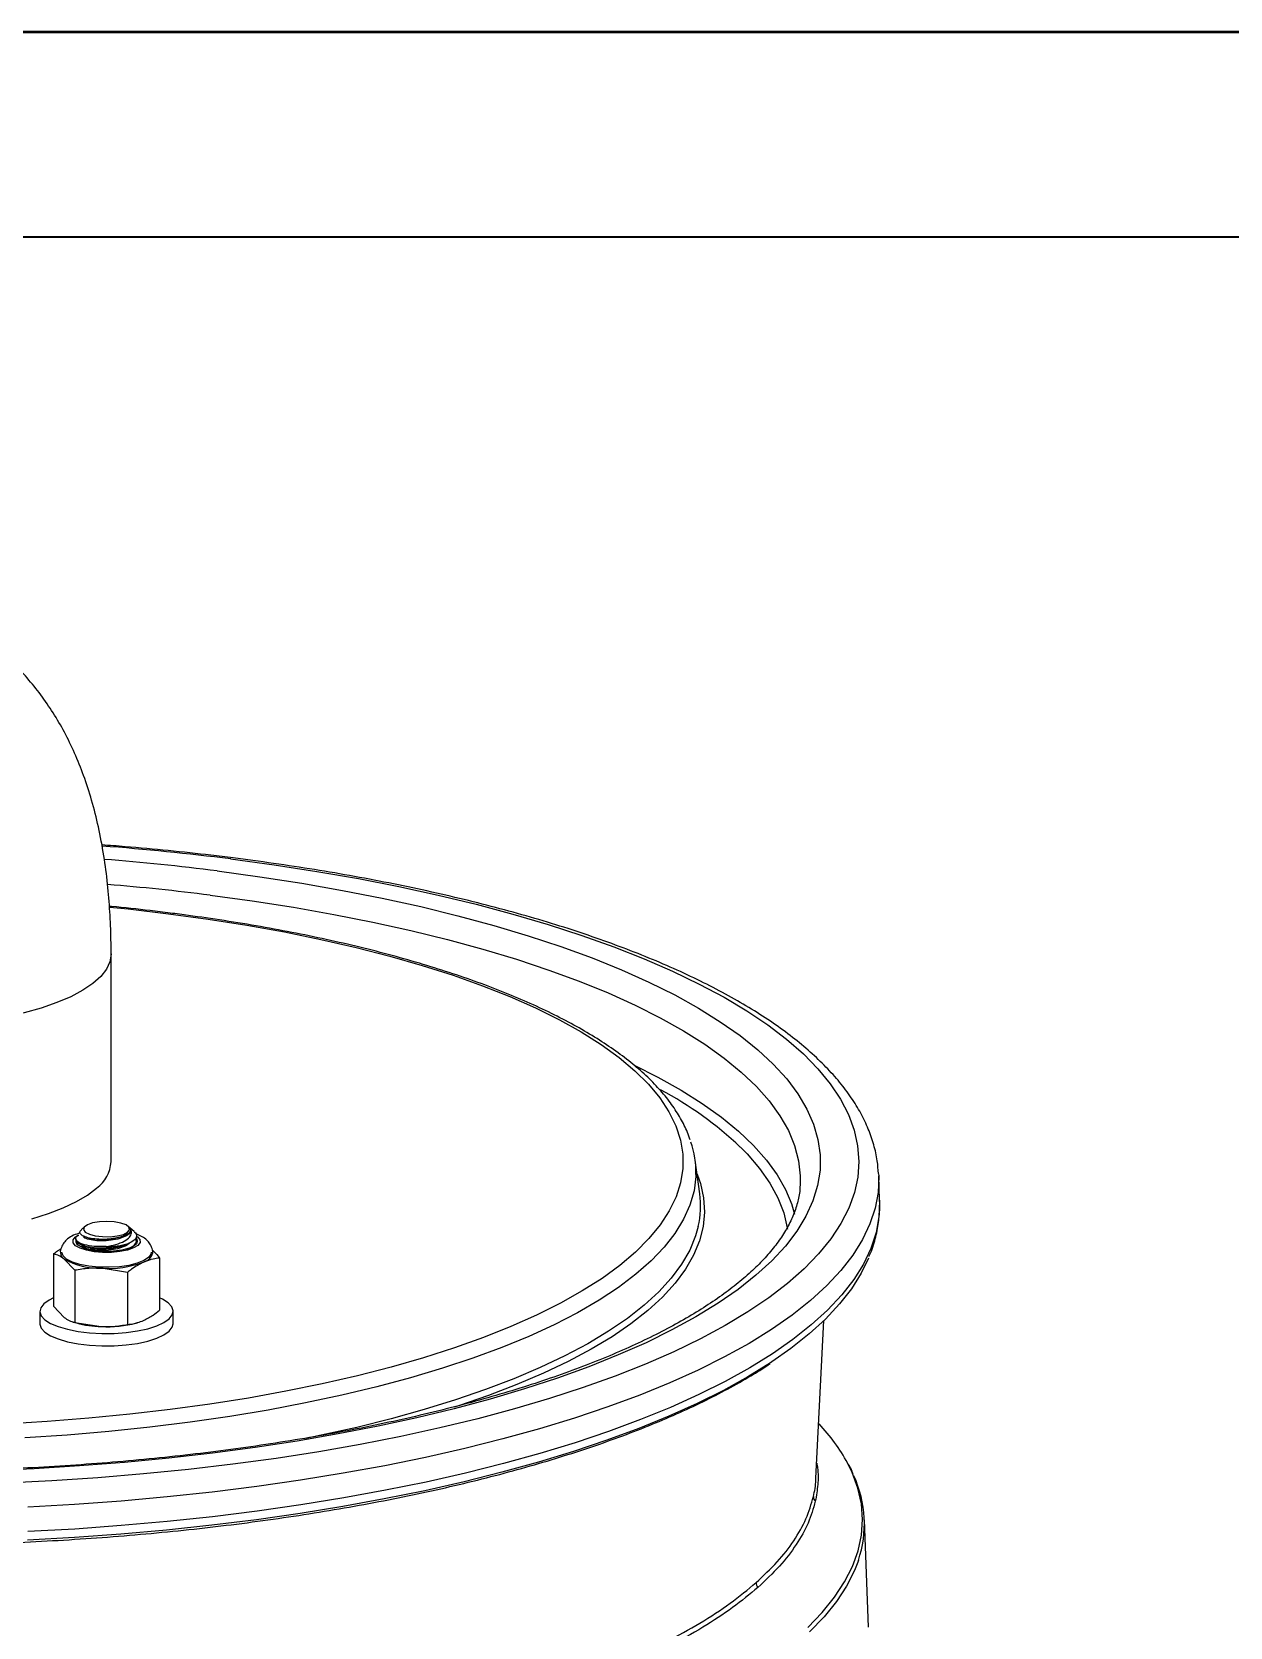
# Model space of a CAD drawing. Header units: millimetres. Extents: x 0 to 279, y 0 to 216.
# Drawn here: x 140.05 to 177.14, y 166.49 to 215.9 of the extents above; entities that cross this region are included whole.
import ezdxf

# ---------------------------------------------------------------- set-up
doc = ezdxf.new("R2010")
doc.units = ezdxf.units.MM
doc.layers.add('PAGE_BORDER', color=7, linetype='Continuous')

msp = doc.modelspace()

# ---------------------------------------------------------------- linework, layer by layer
at = {"color": 7, "linetype": 'Continuous', "lineweight": 50}
msp.add_line((0, 215.9), (279.4, 215.9), dxfattribs=at)
at = {"color": 7, "linetype": 'Continuous', "lineweight": 25}
for p, q in [((142.505, 180.905), (142.505, 187.341)), ((160.726, 179.916), (160.583, 180.958)), ((166.265, 180.529), (166.267, 180.467)), ((166.295, 179.713), (166.267, 180.467)), ((163.84, 180.237), (163.838, 180.194)), ((163.578, 179.571), (163.661, 179.285)), ((141.695, 178.904), (141.585, 178.807)), ((143.217, 178.74), (143.031, 178.904)), ((141.411, 178.521), (141.411, 178.484)), ((141.475, 178.328), (141.445, 178.393)), ((141.687, 178.585), (141.733, 178.565)), ((143.283, 178.448), (143.288, 178.419)), ((143.315, 178.43), (143.288, 178.419)), ((143.312, 178.438), (143.293, 178.483)), ((140.725, 178.048), (140.725, 176.434)), ((141.378, 177.543), (141.051, 177.892)), ((141.665, 178.267), (141.619, 178.334)), ((144.002, 177.92), (144.002, 176.306)), ((141.378, 177.543), (141.378, 175.929)), ((143.016, 177.479), (142.197, 177.608)), ((143.016, 177.479), (143.016, 175.865)), ((140.725, 176.434), (141.051, 176.084)), ((140.301, 176.272), (140.301, 175.889)), ((141.326, 175.942), (141.432, 175.911)), ((141.378, 175.929), (142.197, 175.799)), ((143.295, 175.911), (143.318, 175.918)), ((144.426, 175.889), (144.426, 176.272)), ((164.325, 171.102), (164.564, 175.99)), ((165.949, 166.492), (165.826, 169.812))]:
    msp.add_line(p, q, dxfattribs=at)
at = {"color": 8, "linetype": 'Continuous', "lineweight": 25, "flags": 128}
for points in [[(146.205, 190.284), (147.552, 190.102), (148.871, 189.898), (150.159, 189.674), (151.413, 189.428), (152.63, 189.163), (153.807, 188.879), (154.941, 188.576), (156.03, 188.255), (157.072, 187.917), (158.063, 187.563), (159.002, 187.193), (159.885, 186.808), (160.713, 186.409), (161.481, 185.998), (162.189, 185.575), (162.835, 185.141), (163.417, 184.697), (163.934, 184.244), (164.384, 183.783), (164.768, 183.316), (165.083, 182.843), (165.33, 182.365), (165.506, 181.884), (165.613, 181.401), (165.65, 180.917), (165.617, 180.432), (165.513, 179.949), (165.339, 179.468), (165.096, 178.99), (164.784, 178.517), (164.404, 178.049), (163.956, 177.588), (163.442, 177.135), (162.863, 176.69), (162.22, 176.256), (161.515, 175.832), (160.75, 175.42), (159.925, 175.021), (159.044, 174.636), (158.108, 174.265), (157.119, 173.91), (156.08, 173.571), (154.993, 173.249), (153.861, 172.945), (152.685, 172.66), (151.47, 172.394), (150.218, 172.148), (148.932, 171.922), (147.614, 171.717), (146.268, 171.534), (144.898, 171.373), (143.505, 171.234), (142.094, 171.117), (140.668, 171.024), (139.23, 170.953)], [(145.785, 189.914), (147.109, 189.734), (148.405, 189.533), (149.669, 189.311), (150.899, 189.068), (152.091, 188.806), (153.243, 188.524), (154.352, 188.223), (155.414, 187.904), (156.429, 187.569), (157.392, 187.217), (158.301, 186.849), (159.155, 186.467), (159.952, 186.072), (160.688, 185.664), (161.364, 185.244), (161.976, 184.813), (162.523, 184.373), (163.005, 183.925), (163.419, 183.469), (163.765, 183.006), (164.043, 182.539), (164.25, 182.068), (164.387, 181.594), (164.454, 181.118), (164.45, 180.641), (164.376, 180.165), (164.231, 179.692), (164.016, 179.221), (163.731, 178.754), (163.377, 178.292), (162.956, 177.837), (162.467, 177.389), (161.912, 176.95), (161.293, 176.521), (160.611, 176.102), (159.868, 175.695), (159.066, 175.301), (158.205, 174.921), (157.29, 174.555), (156.321, 174.204), (155.301, 173.871), (154.234, 173.554), (153.12, 173.255), (151.964, 172.975), (150.767, 172.715), (149.533, 172.474), (148.266, 172.254), (146.967, 172.056), (145.64, 171.879), (144.288, 171.724), (142.915, 171.591), (141.525, 171.482), (140.119, 171.395), (138.703, 171.332)], [(142.461, 188.792), (143.033, 188.734), (144.283, 188.589)], [(145.566, 189.163), (146.872, 188.986), (148.149, 188.787), (149.396, 188.568), (150.608, 188.328), (151.782, 188.068), (152.917, 187.789), (154.008, 187.492), (155.053, 187.176), (156.05, 186.844), (156.996, 186.496), (157.889, 186.132), (158.726, 185.754), (159.506, 185.363), (160.226, 184.959), (160.885, 184.543), (161.481, 184.118), (162.013, 183.682), (162.479, 183.239), (162.877, 182.788), (163.208, 182.331), (163.471, 181.87), (163.664, 181.404), (163.787, 180.936), (163.84, 180.467), (163.84, 180.237)], [(144.283, 188.589), (145.507, 188.422), (146.703, 188.233), (147.867, 188.023), (148.996, 187.793), (150.086, 187.543), (151.134, 187.274), (152.137, 186.986), (153.092, 186.681), (153.997, 186.359), (154.848, 186.021), (155.644, 185.669), (156.383, 185.303), (157.061, 184.924), (157.677, 184.534), (158.23, 184.133), (158.717, 183.723), (159.137, 183.305), (159.49, 182.88), (159.773, 182.449), (159.987, 182.014), (160.13, 181.575), (160.203, 181.135), (160.204, 180.694), (160.135, 180.253), (159.994, 179.815), (159.783, 179.38), (159.503, 178.948), (159.153, 178.523), (158.736, 178.105), (158.251, 177.694), (157.702, 177.293), (157.088, 176.902), (156.412, 176.523), (155.677, 176.156), (154.883, 175.803), (154.033, 175.465), (153.131, 175.143), (152.178, 174.837), (151.176, 174.548), (150.13, 174.278), (149.042, 174.027), (147.915, 173.796), (146.753, 173.586), (145.558, 173.396), (144.334, 173.228), (143.086, 173.083), (141.815, 172.959), (140.526, 172.859), (139.224, 172.782)], [(142.505, 187.341), (142.504, 187.334), (142.467, 187.101), (142.359, 186.87), (142.182, 186.644), (141.937, 186.426), (141.628, 186.216), (141.256, 186.018), (140.827, 185.834), (140.344, 185.665), (139.813, 185.513), (139.238, 185.379), (138.625, 185.266), (137.982, 185.174), (137.314, 185.104), (136.678, 185.059)], [(158.699, 183.893), (159.431, 183.524), (160.149, 183.122), (160.806, 182.708), (161.4, 182.283), (161.93, 181.849), (162.394, 181.407), (162.792, 180.958), (163.122, 180.503), (163.383, 180.042), (163.575, 179.578), (163.578, 179.571)], [(161.984, 181.361), (162.191, 181.15), (162.578, 180.701), (162.897, 180.245), (163.147, 179.785), (163.327, 179.322), (163.437, 178.855), (163.442, 178.819)], [(160.608, 180.511), (160.606, 180.449), (160.55, 180.005), (160.424, 179.563), (160.227, 179.123), (159.96, 178.688), (159.624, 178.258), (159.219, 177.835), (158.748, 177.419), (158.211, 177.012), (157.61, 176.616), (156.946, 176.23), (156.222, 175.857), (155.439, 175.497), (154.6, 175.152), (153.707, 174.822), (152.762, 174.509), (151.769, 174.212), (150.73, 173.934), (149.648, 173.674), (148.526, 173.434), (147.367, 173.215), (146.175, 173.016), (144.953, 172.838), (143.704, 172.683), (142.432, 172.55), (141.141, 172.439), (139.834, 172.352)], [(166.267, 180.467), (166.268, 180.447), (166.248, 179.956), (166.157, 179.466), (165.996, 178.979), (165.765, 178.494), (165.465, 178.013), (165.096, 177.538), (164.659, 177.07), (164.155, 176.609), (163.585, 176.156), (162.951, 175.713), (162.254, 175.281), (161.495, 174.86), (160.677, 174.452), (159.801, 174.058), (158.87, 173.678), (157.884, 173.313), (156.848, 172.965), (155.762, 172.633), (154.63, 172.319), (153.455, 172.024), (152.238, 171.748), (150.983, 171.491), (149.692, 171.255), (148.369, 171.04), (147.016, 170.846), (145.637, 170.674), (144.235, 170.524), (142.813, 170.397), (141.375, 170.293), (139.923, 170.211)], [(160.643, 180.518), (160.746, 180.23), (160.845, 179.786), (160.873, 179.341), (160.831, 178.896), (160.719, 178.452), (160.537, 178.011), (160.285, 177.574), (159.964, 177.141), (159.575, 176.715), (159.119, 176.297), (158.598, 175.887), (158.012, 175.487), (157.364, 175.097), (156.655, 174.72), (155.888, 174.355), (155.063, 174.005), (154.185, 173.67), (153.254, 173.35), (153.126, 173.309)], [(166.295, 179.713), (166.296, 179.693), (166.276, 179.202), (166.185, 178.711), (166.024, 178.223), (165.793, 177.738), (165.492, 177.257), (165.123, 176.782), (164.685, 176.313), (164.181, 175.851), (163.611, 175.398), (162.976, 174.955), (162.278, 174.522), (161.519, 174.101), (160.7, 173.693), (159.823, 173.298), (158.891, 172.917), (157.905, 172.552), (156.867, 172.204), (155.781, 171.872), (154.648, 171.558), (153.471, 171.262), (152.253, 170.985), (150.997, 170.729), (149.705, 170.492), (148.38, 170.277), (147.027, 170.083), (145.646, 169.911), (144.243, 169.761), (142.82, 169.634), (141.38, 169.529), (139.926, 169.448)], [(160.681, 178.9), (160.598, 178.606), (160.417, 178.167), (160.166, 177.732), (159.847, 177.302), (159.46, 176.878), (159.006, 176.461), (158.487, 176.053), (157.905, 175.655), (157.26, 175.268), (156.554, 174.892), (155.79, 174.529), (154.97, 174.181), (154.095, 173.847), (153.169, 173.529), (152.194, 173.228), (151.173, 172.944), (150.108, 172.679), (149.003, 172.433), (148.536, 172.337)], [(141.739, 178.163), (141.543, 178.227), (141.403, 178.305), (141.329, 178.392), (141.325, 178.483), (141.392, 178.571), (141.462, 178.619)], [(143.289, 178.605), (143.323, 178.581), (143.397, 178.493), (143.401, 178.402), (143.334, 178.314), (143.201, 178.235), (143.011, 178.169), (142.777, 178.123), (142.514, 178.098), (142.242, 178.097), (141.977, 178.119), (141.739, 178.163)], [(162.956, 174.704), (162.915, 174.677), (162.219, 174.245), (161.461, 173.825), (160.644, 173.418), (159.769, 173.024), (158.839, 172.644), (157.855, 172.28), (156.82, 171.932), (155.736, 171.601), (154.605, 171.287), (153.431, 170.992), (152.216, 170.717), (150.962, 170.46), (149.673, 170.225), (148.352, 170.01), (147.001, 169.816), (145.624, 169.644), (144.224, 169.495), (142.804, 169.368), (141.367, 169.263), (139.917, 169.182)], [(164.069, 166.483), (164.518, 166.946), (164.9, 167.416), (165.213, 167.891), (165.458, 168.37), (165.632, 168.853), (165.736, 169.339), (165.77, 169.825), (165.733, 170.311), (165.625, 170.797), (165.448, 171.279), (165.304, 171.575)], [(165.637, 168.555), (165.515, 168.241), (165.271, 167.76), (164.957, 167.284), (164.574, 166.814), (164.124, 166.35)]]:
    msp.add_lwpolyline(points, dxfattribs=at)
at = {"color": 7, "linetype": 'Continuous', "lineweight": 25, "flags": 128}
for points in [[(140.052, 179.141), (140.564, 179.302), (141.025, 179.478), (141.43, 179.67), (141.775, 179.873), (142.057, 180.088)], [(142.372, 179.058), (142.14, 179.046), (141.932, 179.01), (141.77, 178.953), (141.673, 178.881), (141.651, 178.803), (141.705, 178.727), (141.831, 178.661), (142.015, 178.612), (142.237, 178.585), (142.472, 178.584), (142.695, 178.609), (142.883, 178.656), (143.014, 178.721), (143.074, 178.797), (143.058, 178.875), (142.966, 178.948), (142.809, 179.006), (142.604, 179.044), (142.372, 179.058)], [(143.315, 178.43), (143.288, 178.367), (143.224, 178.307), (143.125, 178.252), (142.996, 178.205), (142.841, 178.168), (142.666, 178.142), (142.479, 178.128), (142.288, 178.126)], [(143.101, 178.827), (143.108, 178.803), (143.109, 178.778), (143.102, 178.754), (143.087, 178.73), (143.066, 178.706), (143.038, 178.683), (143.003, 178.662), (142.962, 178.641)], [(143.266, 178.544), (143.296, 178.507), (143.315, 178.43)], [(141.537, 177.726), (141.304, 177.799), (141.127, 177.889), (141.018, 177.989), (140.98, 178.095), (140.981, 178.102)], [(143.746, 178.103), (143.736, 178.042), (143.662, 177.938), (143.518, 177.842), (143.312, 177.76), (143.054, 177.696), (142.759, 177.654), (142.443, 177.635), (142.123, 177.641), (141.815, 177.672), (141.537, 177.726)], [(165.947, 177.915), (165.726, 177.454), (165.426, 176.974), (165.057, 176.5), (164.62, 176.032), (164.117, 175.571), (163.548, 175.119), (162.956, 174.704)], [(140.725, 176.69), (140.587, 176.622), (140.425, 176.507), (140.328, 176.385), (140.301, 176.258), (140.344, 176.132), (140.456, 176.011), (140.633, 175.898), (140.868, 175.799), (141.155, 175.715)], [(141.155, 175.715), (141.483, 175.651), (141.84, 175.607), (142.216, 175.587), (142.597, 175.589), (142.969, 175.615), (143.321, 175.664), (143.64, 175.733), (143.916, 175.82), (144.139, 175.923), (144.302, 176.038), (144.398, 176.16), (144.425, 176.287), (144.382, 176.413), (144.27, 176.534), (144.094, 176.647), (144.002, 176.69)], [(140.301, 175.889), (140.301, 175.875), (140.344, 175.749), (140.456, 175.628), (140.633, 175.515), (140.868, 175.416), (141.155, 175.332)], [(141.155, 175.332), (141.483, 175.268), (141.84, 175.224), (142.216, 175.204), (142.597, 175.206), (142.969, 175.232), (143.321, 175.28), (143.64, 175.349), (143.916, 175.437), (144.139, 175.54), (144.302, 175.654), (144.398, 175.777), (144.426, 175.889)]]:
    msp.add_lwpolyline(points, dxfattribs=at)
at = {"color": 8, "linetype": 'Continuous', "lineweight": 25}
for centre, radius, start, end in [((136.195, 110.502), 80.408, 82.84833, 85.69486), ((136.192, 113.479), 77.034, 82.8467, 85.44974), ((136.196, 114.521), 75.228, 82.84522, 85.27167)]:
    msp.add_arc(centre, radius, start, end, dxfattribs=at)
at = {"color": 7, "linetype": 'Continuous', "lineweight": 25}
for centre, radius, start, end in [((154.124, 173.038), 11.447, 46.6402, 61.9001), ((157.696, 180.567), 2.913, 358.8934, 19.0128), ((141.402, 180.978), 1.105, 306.3429, 356.2092), ((157.915, 179.532), 2.837, 347.1107, 7.7798), ((141.547, 178.443), 0.136, 168.7665, 237.8636), ((142.397, 180.516), 2.238, 268.8248, 286.5425), ((142.915, 178.615), 0.421, 277.0059, 332.2814), ((141.173, 178.098), 0.239, 184.2354, 239.3721), ((142.141, 179.832), 2.225, 240.6699, 271.4468), ((142.22, 179.589), 1.465, 239.4395, 272.6772), ((141.957, 178.72), 0.541, 228.3761, 261.9769), ((142.366, 180.338), 2.208, 257.3198, 279.6954), ((143.407, 178.181), 0.398, 284.8758, 345.442), ((142.412, 180.77), 3.169, 266.1066, 290.2502), ((142.28, 179.038), 3.24, 254.8246, 268.5375), ((142.381, 179.437), 3.642, 267.1089, 284.5354), ((160.15, 168.753), 5.876, 28.7019, 43.2987), ((162.304, 169.691), 3.521, 341.1816, 24.8865), ((164.435, 170.527), 0.188, 177.7338, 226.4311), ((162.685, 167.863), 0.213, 178.266, 222.0151)]:
    msp.add_arc(centre, radius, start, end, dxfattribs=at)
msp.add_ellipse((142.504, 178.477), major_axis=(0.79, 0.017), ratio=0.338196, start_param=6.113105, end_param=6.24344, dxfattribs=at)
for points, knots in [([(142.505, 187.341), (142.504, 187.491), (142.501, 187.93), (142.471, 188.655), (142.4, 189.52), (142.285, 190.399), (142.123, 191.265), (141.914, 192.091), (141.667, 192.852), (141.386, 193.554), (141.071, 194.203), (140.721, 194.806), (140.336, 195.368), (139.914, 195.892), (139.456, 196.376), (138.963, 196.82), (138.436, 197.22), (137.879, 197.574), (137.274, 197.891), (136.625, 198.159), (135.938, 198.371), (135.243, 198.515), (134.548, 198.594), (133.858, 198.609), (133.177, 198.563), (132.51, 198.459), (131.862, 198.299), (131.234, 198.086), (130.631, 197.824), (130.054, 197.515), (129.505, 197.162), (129.07, 196.834), (128.823, 196.621), (128.739, 196.549)], [0, 0, 0, 0, 0.020231, 0.059146, 0.099173, 0.140942, 0.184904, 0.226176, 0.26519, 0.301697, 0.336183, 0.369194, 0.401166, 0.432411, 0.463147, 0.493519, 0.523629, 0.553548, 0.583328, 0.616128, 0.648456, 0.680278, 0.711656, 0.74265, 0.773307, 0.803689, 0.833856, 0.863876, 0.893827, 0.923804, 0.953923, 0.984341, 1, 1, 1, 1]), ([(166.259, 180.538), (166.25, 180.67), (166.23, 180.969), (166.123, 181.431), (165.954, 181.923), (165.72, 182.41), (165.424, 182.894), (165.065, 183.372), (164.642, 183.843), (164.156, 184.307), (163.61, 184.761), (163.004, 185.203), (162.342, 185.633), (161.625, 186.051), (160.855, 186.454), (160.034, 186.843), (159.163, 187.218), (158.245, 187.577), (157.282, 187.921), (156.275, 188.249), (155.226, 188.56), (154.137, 188.854), (153.011, 189.131), (151.85, 189.39), (150.655, 189.631), (149.43, 189.853), (148.177, 190.055), (147.123, 190.206), (146.26, 190.319), (145.39, 190.424), (144.277, 190.544), (143.148, 190.65), (142.456, 190.701), (142.216, 190.719)], [0, 0, 0, 0, 0.025257, 0.057233, 0.089446, 0.122077, 0.155225, 0.188895, 0.223013, 0.257463, 0.292122, 0.326887, 0.361685, 0.396461, 0.431194, 0.465877, 0.500508, 0.535089, 0.569623, 0.604116, 0.638571, 0.672993, 0.707387, 0.741755, 0.776102, 0.81043, 0.844741, 0.879039, 0.895238, 0.913269, 0.947542, 0.981809, 1, 1, 1, 1]), ([(160.427, 181.581), (160.402, 181.659), (160.328, 181.885), (160.14, 182.252), (159.866, 182.682), (159.526, 183.106), (159.124, 183.524), (158.661, 183.933), (158.138, 184.333), (157.557, 184.721), (156.921, 185.096), (156.232, 185.459), (155.491, 185.808), (154.701, 186.143), (153.864, 186.463), (152.981, 186.767), (152.055, 187.056), (151.088, 187.328), (150.082, 187.583), (149.04, 187.82), (147.965, 188.039), (146.859, 188.239), (145.745, 188.417), (144.897, 188.536), (144.224, 188.623), (143.525, 188.706), (142.899, 188.777), (142.473, 188.815), (142.452, 188.817)], [0, 0, 0, 0, 0.021807, 0.063052, 0.104897, 0.147323, 0.190212, 0.233408, 0.276769, 0.320191, 0.3636, 0.406965, 0.450275, 0.493527, 0.536726, 0.579875, 0.62298, 0.666047, 0.709081, 0.752086, 0.795067, 0.838026, 0.880968, 0.921629, 0.932262, 0.954833, 0.997736, 1, 1, 1, 1]), ([(163.832, 180.23), (163.831, 180.165), (163.829, 179.966), (163.758, 179.632), (163.623, 179.228), (163.422, 178.826), (163.164, 178.427), (162.848, 178.031), (162.473, 177.638), (162.041, 177.247), (161.55, 176.861), (161.002, 176.479), (160.396, 176.103), (159.735, 175.734), (159.019, 175.374), (158.249, 175.023), (157.427, 174.683), (156.556, 174.355), (155.637, 174.039), (154.672, 173.738), (153.663, 173.45), (152.614, 173.179), (151.525, 172.923), (150.4, 172.684), (149.242, 172.463), (148.053, 172.26), (146.835, 172.075), (145.592, 171.909), (144.326, 171.763), (143.041, 171.637), (141.738, 171.53), (140.422, 171.445), (139.094, 171.379), (137.759, 171.335), (136.419, 171.311), (135.076, 171.308), (133.735, 171.326), (132.398, 171.366), (131.068, 171.425), (129.748, 171.506), (128.441, 171.607), (127.151, 171.728), (125.879, 171.869), (124.629, 172.03), (123.404, 172.21), (122.206, 172.408), (121.039, 172.625), (119.904, 172.859), (118.805, 173.111), (117.744, 173.379), (116.723, 173.663), (115.745, 173.961), (114.812, 174.274), (113.927, 174.6), (113.091, 174.938), (112.307, 175.287), (111.575, 175.646), (110.899, 176.013), (110.279, 176.388), (109.716, 176.769), (109.212, 177.154), (108.767, 177.542), (108.382, 177.931), (108.056, 178.32), (107.789, 178.707), (107.58, 179.093), (107.428, 179.477), (107.333, 179.839), (107.315, 180.072), (107.308, 180.178)], [0, 0, 0, 0, 0.0079366, 0.0244886, 0.0407199, 0.0564844, 0.0718489, 0.0869413, 0.1018728, 0.1167213, 0.1315367, 0.1463474, 0.1611673, 0.1760073, 0.1908724, 0.2057637, 0.2206808, 0.2356218, 0.2505847, 0.2655671, 0.2805668, 0.2955816, 0.3106098, 0.3256495, 0.3406992, 0.3557576, 0.3708235, 0.3858958, 0.4009735, 0.4160559, 0.431142, 0.4462313, 0.4613231, 0.4764167, 0.4915116, 0.5066073, 0.5217032, 0.5367986, 0.551893, 0.5669858, 0.5820765, 0.5971644, 0.6122488, 0.6273291, 0.6424045, 0.6574742, 0.6725371, 0.6875921, 0.7026381, 0.7176737, 0.7326973, 0.7477072, 0.7627013, 0.7776777, 0.7926338, 0.8075674, 0.822476, 0.8373578, 0.8522115, 0.8670378, 0.8818407, 0.8966293, 0.9114176, 0.926229, 0.9411075, 0.956121, 0.9713658, 0.9869579, 1, 1, 1, 1]), ([(165.967, 177.973), (165.992, 178.028), (166.091, 178.248), (166.199, 178.642), (166.284, 179.148), (166.311, 179.526), (166.291, 179.733), (166.287, 179.773)], [0, 0, 0, 0, 0.094466, 0.378602, 0.658247, 0.934583, 1, 1, 1, 1]), ([(141.55, 178.704), (141.478, 178.68), (141.332, 178.632), (141.168, 178.531), (141.037, 178.403), (140.96, 178.254), (140.925, 178.137), (140.935, 178.081), (140.935, 178.08)], [0, 0, 0, 0, 0.232079, 0.468648, 0.653821, 0.826865, 0.996925, 1, 1, 1, 1]), ([(142.351, 178.278), (142.225, 178.277), (141.978, 178.274), (141.664, 178.332), (141.453, 178.418), (141.395, 178.523), (141.422, 178.602), (141.5, 178.632), (141.507, 178.634)], [0, 0, 0, 0, 0.198515, 0.390844, 0.591096, 0.786224, 0.981351, 1, 1, 1, 1]), ([(141.413, 178.484), (141.425, 178.45), (141.45, 178.379), (141.665, 178.294), (141.977, 178.239), (142.351, 178.232), (142.725, 178.275), (142.942, 178.333), (143.031, 178.369), (143.034, 178.37)], [0, 0, 0, 0, 0.160363, 0.330402, 0.493711, 0.662274, 0.830837, 0.994147, 1, 1, 1, 1]), ([(142.962, 178.641), (142.908, 178.616), (142.801, 178.566), (142.568, 178.519), (142.312, 178.496), (142.052, 178.502), (141.821, 178.538), (141.642, 178.596), (141.542, 178.67), (141.522, 178.744), (141.571, 178.785), (141.59, 178.801)], [0, 0, 0, 0, 0.110439, 0.220801, 0.33481, 0.450227, 0.565594, 0.683791, 0.804186, 0.924553, 1, 1, 1, 1]), ([(143.101, 178.827), (143.105, 178.811), (143.119, 178.757), (143.066, 178.663), (142.898, 178.561), (142.647, 178.49), (142.354, 178.452), (142.06, 178.453), (141.82, 178.494), (141.68, 178.538), (141.662, 178.57), (141.659, 178.575)], [0, 0, 0, 0, 0.0546714, 0.1848082, 0.318376, 0.4466395, 0.5790439, 0.7114483, 0.8397118, 0.9732796, 1, 1, 1, 1]), ([(142.962, 178.641), (142.936, 178.628), (142.85, 178.584), (142.647, 178.528), (142.353, 178.489), (142.064, 178.492), (141.845, 178.522), (141.772, 178.555), (141.746, 178.567)], [0, 0, 0, 0, 0.0847366, 0.2830365, 0.4877384, 0.6924403, 0.8907402, 1, 1, 1, 1]), ([(143.056, 178.38), (143.054, 178.376), (143.034, 178.333), (142.891, 178.263), (142.649, 178.191), (142.354, 178.153), (142.068, 178.153), (141.925, 178.18), (141.859, 178.193)], [0, 0, 0, 0, 0.022272, 0.226375, 0.422373, 0.624699, 0.827025, 1, 1, 1, 1]), ([(142.351, 178.278), (142.454, 178.298), (142.661, 178.34), (142.921, 178.439), (143.085, 178.565), (143.153, 178.7), (143.118, 178.785), (143.101, 178.827)], [0, 0, 0, 0, 0.210948, 0.427233, 0.630477, 0.818679, 1, 1, 1, 1]), ([(142.898, 178.31), (142.925, 178.322), (142.977, 178.345), (143.032, 178.368), (143.059, 178.38)], [0, 0, 0, 0, 0.4998526, 1, 1, 1, 1]), ([(143.215, 178.737), (143.221, 178.733), (143.28, 178.697), (143.302, 178.615), (143.264, 178.503), (143.15, 178.42), (143.057, 178.38), (143.034, 178.37)], [0, 0, 0, 0, 0.034515, 0.320124, 0.605438, 0.901524, 1, 1, 1, 1]), ([(143.248, 178.507), (143.248, 178.506), (143.275, 178.49), (143.275, 178.471), (143.275, 178.452)], [0, 0, 0, 0, 0.014293, 1, 1, 1, 1]), ([(143.791, 178.081), (143.791, 178.082), (143.801, 178.142), (143.765, 178.259), (143.688, 178.403), (143.572, 178.518), (143.433, 178.61), (143.317, 178.654), (143.259, 178.676)], [0, 0, 0, 0, 0.004485, 0.200995, 0.38297, 0.570346, 0.785183, 1, 1, 1, 1]), ([(140.725, 178.048), (140.766, 178.082), (140.842, 178.145), (140.92, 178.189), (140.956, 178.209)], [0, 0, 0, 0, 0.539633, 1, 1, 1, 1]), ([(141.051, 177.892), (141, 177.928), (140.89, 178.004), (140.783, 178.032), (140.725, 178.048)], [0, 0, 0, 0, 0.461766, 1, 1, 1, 1]), ([(141.567, 178.337), (141.595, 178.325), (141.649, 178.302), (141.705, 178.277), (141.733, 178.265)], [0, 0, 0, 0, 0.500112, 1, 1, 1, 1]), ([(142.898, 178.311), (142.892, 178.309), (142.825, 178.276), (142.645, 178.229), (142.353, 178.19), (142.064, 178.192), (141.845, 178.223), (141.772, 178.256), (141.746, 178.268)], [0, 0, 0, 0, 0.01802, 0.230774, 0.450398, 0.670021, 0.882776, 1, 1, 1, 1]), ([(144.002, 177.92), (143.937, 177.913), (143.774, 177.897), (143.608, 177.834), (143.509, 177.797)], [0, 0, 0, 0, 0.401672, 1, 1, 1, 1]), ([(143.775, 178.178), (143.792, 178.163), (143.869, 178.094), (143.944, 177.996), (144.002, 177.92)], [0, 0, 0, 0, 0.2288965, 1, 1, 1, 1]), ([(142.197, 177.608), (142.07, 177.609), (141.794, 177.61), (141.523, 177.566), (141.378, 177.543)], [0, 0, 0, 0, 0.461766, 1, 1, 1, 1]), ([(143.509, 177.797), (143.385, 177.73), (143.219, 177.642), (143.058, 177.512), (143.016, 177.479)], [0, 0, 0, 0, 0.745013, 1, 1, 1, 1]), ([(141.051, 176.084), (141.102, 176.049), (141.212, 175.973), (141.32, 175.944), (141.378, 175.929)], [0, 0, 0, 0, 0.461766, 1, 1, 1, 1]), ([(143.016, 175.865), (143.058, 175.868), (143.219, 175.884), (143.385, 175.943), (143.509, 175.988)], [0, 0, 0, 0, 0.254987, 1, 1, 1, 1]), ([(143.509, 175.988), (143.608, 176.039), (143.774, 176.125), (143.937, 176.254), (144.002, 176.306)], [0, 0, 0, 0, 0.598328, 1, 1, 1, 1]), ([(142.197, 175.799), (142.325, 175.799), (142.601, 175.797), (142.871, 175.841), (143.016, 175.865)], [0, 0, 0, 0, 0.461766, 1, 1, 1, 1]), ([(107.621, 175.085), (107.757, 174.984), (108.086, 174.74), (108.673, 174.364), (109.372, 173.956), (110.126, 173.56), (110.932, 173.177), (111.789, 172.807), (112.694, 172.451), (113.646, 172.11), (114.643, 171.783), (115.683, 171.473), (116.763, 171.178), (117.882, 170.901), (119.037, 170.641), (120.226, 170.398), (121.446, 170.174), (122.696, 169.969), (123.971, 169.783), (125.271, 169.617), (126.592, 169.471), (127.931, 169.345), (129.286, 169.239), (130.653, 169.154), (132.031, 169.09), (133.416, 169.047), (134.806, 169.024), (136.197, 169.023), (137.586, 169.043), (138.972, 169.085), (140.35, 169.147), (141.719, 169.23), (143.075, 169.333), (144.416, 169.457), (145.739, 169.602), (147.04, 169.766), (148.318, 169.95), (149.57, 170.153), (150.793, 170.375), (151.985, 170.615), (153.144, 170.874), (154.266, 171.149), (155.35, 171.442), (156.393, 171.751), (157.394, 172.076), (158.351, 172.416), (159.26, 172.77), (160.121, 173.138), (160.933, 173.52), (161.691, 173.914), (162.352, 174.29), (162.734, 174.541), (162.902, 174.651)], [0, 0, 0, 0, 0.014283, 0.034562, 0.054836, 0.075101, 0.095357, 0.115603, 0.135839, 0.156066, 0.176286, 0.196498, 0.216705, 0.236905, 0.257102, 0.277294, 0.297482, 0.317668, 0.33785, 0.358031, 0.378209, 0.398386, 0.418562, 0.438736, 0.45891, 0.479083, 0.499255, 0.519427, 0.5396, 0.559772, 0.579945, 0.600119, 0.620293, 0.640468, 0.660644, 0.680822, 0.701002, 0.721184, 0.741368, 0.761555, 0.781746, 0.80194, 0.822139, 0.842343, 0.862552, 0.882768, 0.902992, 0.923224, 0.943465, 0.963716, 0.983978, 1, 1, 1, 1]), ([(165.476, 171.237), (165.453, 171.295), (165.416, 171.392), (165.359, 171.488), (165.336, 171.526)], [0, 0, 0, 0, 0.596226, 1, 1, 1, 1]), ([(164.247, 170.534), (164.284, 170.704), (164.326, 170.893), (164.322, 171.083), (164.321, 171.103)], [0, 0, 0, 0, 0.89572, 1, 1, 1, 1]), ([(162.472, 167.869), (162.699, 168.082), (163.152, 168.508), (163.66, 169.17), (164.047, 169.845), (164.181, 170.305), (164.247, 170.534)], [0, 0, 0, 0, 0.247436, 0.494872, 0.747436, 1, 1, 1, 1]), ([(164.305, 170.391), (164.24, 170.165), (164.11, 169.714), (163.729, 169.042), (163.222, 168.374), (162.758, 167.938), (162.527, 167.72)], [0, 0, 0, 0, 0.247436, 0.494871, 0.747436, 1, 1, 1, 1]), ([(158.515, 165.479), (158.913, 165.662), (159.708, 166.028), (160.755, 166.615), (161.698, 167.227), (162.214, 167.655), (162.472, 167.869)], [0, 0, 0, 0, 0.247436, 0.494871, 0.747436, 1, 1, 1, 1]), ([(162.527, 167.72), (162.274, 167.51), (161.768, 167.09), (160.834, 166.48), (159.781, 165.887), (158.969, 165.513), (158.562, 165.326)], [0, 0, 0, 0, 0.247436, 0.494872, 0.747436, 1, 1, 1, 1])]:
    msp.add_open_spline(points, degree=3, knots=knots, dxfattribs=at)
at = {"color": 8, "linetype": 'Continuous', "lineweight": 25}
msp.add_open_spline([(164.348, 171.565), (164.357, 171.518), (164.399, 171.299), (164.395, 170.907), (164.335, 170.563), (164.305, 170.391)], degree=3, knots=[0, 0, 0, 0, 0.120753, 0.560377, 1, 1, 1, 1], dxfattribs=at)
at = {"layer": 'PAGE_BORDER', "lineweight": 35}
msp.add_line((6.35, 209.55), (273.05, 209.55), dxfattribs=at)

doc.saveas('drawing.dxf')
